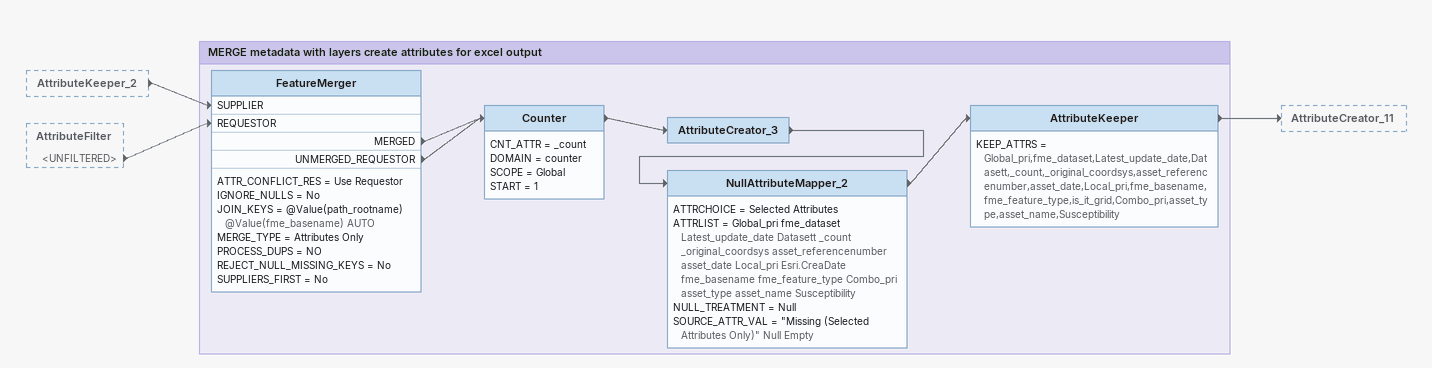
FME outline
AttributeKeeper_2 [outside]
    -> FeatureMerger [SUPPLIER]
AttributeFilter [outside]
    <UNFILTERED> -> FeatureMerger [REQUESTOR]

Bookmark: MERGE metadata with layers create attributes for excel output
FeatureMerger
    ATTR_CONFLICT_RES = Use Requestor
    IGNORE_NULLS = No
    JOIN_KEYS = @Value(path_rootname) @Value(fme_basename) AUTO
    MERGE_TYPE = Attributes Only
    PROCESS_DUPS = NO
    REJECT_NULL_MISSING_KEYS = No
    SUPPLIERS_FIRST = No
    MERGED -> Counter
    UNMERGED_REQUESTOR -> Counter
Counter
    CNT_ATTR = _count
    DOMAIN = counter
    SCOPE = Global
    START = 1
    -> AttributeCreator_3
AttributeCreator_3
    -> NullAttributeMapper_2
NullAttributeMapper_2
    ATTRCHOICE = Selected Attributes
    ATTRLIST = Global_pri fme_dataset Latest_update_date Datasett _count _original_coordsys asset_referencenumber asset_date Local_pri Esri.CreaDate fme_basename fme_feature_type Combo_pri asset_type asset_name Susceptibility
    NULL_TREATMENT = Null
    SOURCE_ATTR_VAL = "Missing (Selected Attributes Only)" Null Empty
    -> AttributeKeeper
AttributeKeeper
    KEEP_ATTRS = Global_pri,fme_dataset,Latest_update_date,Datasett,_count,_original_coordsys,asset_referencenumber,asset_date,Local_pri,fme_basename,fme_feature_type,is_it_grid,Combo_pri,asset_type,asset_name,Susceptibility
    -> AttributeCreator_11
